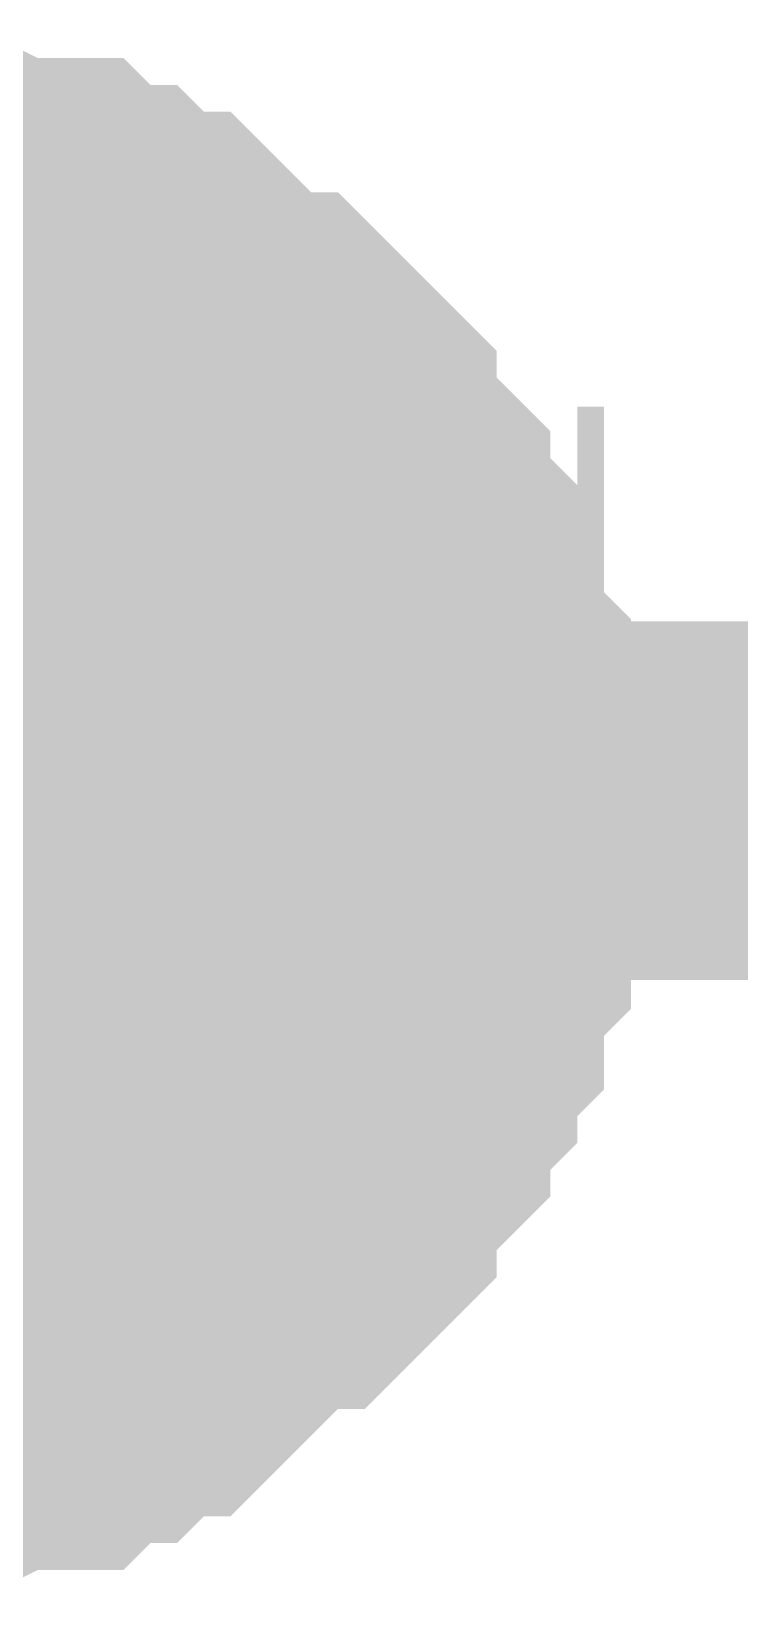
# Model space of a CAD drawing. Header units: inches. Extents: x 0 to 594, y 0 to 420.
# Drawn here: x 537.676 to 538.268, y 181.831 to 183.138 of the extents above; entities that cross this region are included whole.
import ezdxf

# ---------------------------------------------------------------- set-up
doc = ezdxf.new("R2010")
doc.units = ezdxf.units.IN
doc.layers.add('Sheet', color=255, linetype='Continuous')

msp = doc.modelspace()

# ---------------------------------------------------------------- linework, layer by layer
at = {"layer": 'Sheet'}
for points in [[(537.5118, 182.9885, 0.2997, 0.2997, 0), (537.5342, 182.9885, 0.2997, 0.2997, 0), (537.5566, 182.9885, 0.2997, 0.2997, 0), (537.579, 182.9885, 0.2997, 0.2997, 0), (537.6014, 182.9885, 0.2997, 0.2997, 0), (537.6462, 182.9661, 0.2997, 0.2997, 0), (537.6686, 182.9661, 0.2997, 0.2997, 0), (537.691, 182.9661, 0.2997, 0.2997, 0), (537.7133, 182.9437, 0.2997, 0.2997, 0), (537.7357, 182.9437, 0.2997, 0.2997, 0), (537.7581, 182.9213, 0.2997, 0.2997, 0), (537.7805, 182.9213, 0.2997, 0.2997, 0), (537.8029, 182.8989, 0.2997, 0.2997, 0), (537.8029, 182.8989, 0.2997, 0.2997, 0), (537.8253, 182.8765, 0.2997, 0.2997, 0), (537.8477, 182.8541, 0.2997, 0.2997, 0), (537.8701, 182.8541, 0.2997, 0.2997, 0), (537.8925, 182.8317, 0.2997, 0.2997, 0), (537.9149, 182.8093, 0.2997, 0.2997, 0), (537.9149, 182.7869, 0.2997, 0.2997, 0), (537.9373, 182.7645, 0.2997, 0.2997, 0), (537.9597, 182.7421, 0.2997, 0.2997, 0), (537.9597, 182.7197, 0.2997, 0.2997, 0), (537.9821, 182.6973, 0.2997, 0.2997, 0), (537.9821, 182.6749, 0.2997, 0.2997, 0), (538.0045, 182.6749, 0.2997, 0.2997, 0), (538.0045, 182.6301, 0.2997, 0.2997, 0), (538.0045, 182.6077, 0.2997, 0.2997, 0), (538.0269, 182.5853, 0.2997, 0.2997, 0), (538.0269, 182.5629, 0.2997, 0.2997, 0), (538.0269, 182.5405, 0.2997, 0.2997, 0), (538.0269, 182.5181, 0.2997, 0.2997, 0), (538.0269, 182.4957, 0.2997, 0.2997, 0)], [(537.5118, 182.9885, 0.2997, 0.2997, 0), (537.5342, 182.9885, 0.2997, 0.2997, 0), (537.5566, 182.9885, 0.2997, 0.2997, 0), (537.579, 182.9885, 0.2997, 0.2997, 0), (537.6014, 182.9885, 0.2997, 0.2997, 0), (537.6462, 182.9661, 0.2997, 0.2997, 0), (537.6686, 182.9661, 0.2997, 0.2997, 0), (537.691, 182.9661, 0.2997, 0.2997, 0), (537.7133, 182.9437, 0.2997, 0.2997, 0), (537.7357, 182.9437, 0.2997, 0.2997, 0), (537.7581, 182.9213, 0.2997, 0.2997, 0), (537.7805, 182.9213, 0.2997, 0.2997, 0), (537.8029, 182.8989, 0.2997, 0.2997, 0), (537.8029, 182.8989, 0.2997, 0.2997, 0), (537.8253, 182.8765, 0.2997, 0.2997, 0), (537.8477, 182.8541, 0.2997, 0.2997, 0), (537.8701, 182.8541, 0.2997, 0.2997, 0), (537.8925, 182.8317, 0.2997, 0.2997, 0), (537.9149, 182.8093, 0.2997, 0.2997, 0), (537.9149, 182.7869, 0.2997, 0.2997, 0), (537.9373, 182.7645, 0.2997, 0.2997, 0), (537.9597, 182.7421, 0.2997, 0.2997, 0), (537.9597, 182.7197, 0.2997, 0.2997, 0), (537.9821, 182.6973, 0.2997, 0.2997, 0), (537.9821, 182.6749, 0.2997, 0.2997, 0), (538.0045, 182.6749, 0.2997, 0.2997, 0), (538.0045, 182.6301, 0.2997, 0.2997, 0), (538.0045, 182.6077, 0.2997, 0.2997, 0), (538.0269, 182.5853, 0.2997, 0.2997, 0), (538.0269, 182.5629, 0.2997, 0.2997, 0), (538.0269, 182.5405, 0.2997, 0.2997, 0), (538.0269, 182.5181, 0.2997, 0.2997, 0), (538.0269, 182.4957, 0.2997, 0.2997, 0)], [(537.5118, 182.9885, 0.2997, 0.2997, 0), (537.5342, 182.9885, 0.2997, 0.2997, 0), (537.5566, 182.9885, 0.2997, 0.2997, 0), (537.579, 182.9885, 0.2997, 0.2997, 0), (537.6014, 182.9885, 0.2997, 0.2997, 0), (537.6462, 182.9661, 0.2997, 0.2997, 0), (537.6686, 182.9661, 0.2997, 0.2997, 0), (537.691, 182.9661, 0.2997, 0.2997, 0), (537.7133, 182.9437, 0.2997, 0.2997, 0), (537.7357, 182.9437, 0.2997, 0.2997, 0), (537.7581, 182.9213, 0.2997, 0.2997, 0), (537.7805, 182.9213, 0.2997, 0.2997, 0), (537.8029, 182.8989, 0.2997, 0.2997, 0), (537.8029, 182.8989, 0.2997, 0.2997, 0), (537.8253, 182.8765, 0.2997, 0.2997, 0), (537.8477, 182.8541, 0.2997, 0.2997, 0), (537.8701, 182.8541, 0.2997, 0.2997, 0), (537.8925, 182.8317, 0.2997, 0.2997, 0), (537.9149, 182.8093, 0.2997, 0.2997, 0), (537.9149, 182.7869, 0.2997, 0.2997, 0), (537.9373, 182.7645, 0.2997, 0.2997, 0), (537.9597, 182.7421, 0.2997, 0.2997, 0), (537.9597, 182.7197, 0.2997, 0.2997, 0), (537.9821, 182.6973, 0.2997, 0.2997, 0), (537.9821, 182.6749, 0.2997, 0.2997, 0), (538.0045, 182.6749, 0.2997, 0.2997, 0), (538.0045, 182.6301, 0.2997, 0.2997, 0), (538.0045, 182.6077, 0.2997, 0.2997, 0), (538.0269, 182.5853, 0.2997, 0.2997, 0), (538.0269, 182.5629, 0.2997, 0.2997, 0), (538.0269, 182.5405, 0.2997, 0.2997, 0), (538.0269, 182.5181, 0.2997, 0.2997, 0), (538.0269, 182.4957, 0.2997, 0.2997, 0)], [(537.5118, 182.9885, 0.2997, 0.2997, 0), (537.5342, 182.9885, 0.2997, 0.2997, 0), (537.5566, 182.9885, 0.2997, 0.2997, 0), (537.579, 182.9885, 0.2997, 0.2997, 0), (537.6014, 182.9885, 0.2997, 0.2997, 0), (537.6462, 182.9661, 0.2997, 0.2997, 0), (537.6686, 182.9661, 0.2997, 0.2997, 0), (537.691, 182.9661, 0.2997, 0.2997, 0), (537.7133, 182.9437, 0.2997, 0.2997, 0), (537.7357, 182.9437, 0.2997, 0.2997, 0), (537.7581, 182.9213, 0.2997, 0.2997, 0), (537.7805, 182.9213, 0.2997, 0.2997, 0), (537.8029, 182.8989, 0.2997, 0.2997, 0), (537.8029, 182.8989, 0.2997, 0.2997, 0), (537.8253, 182.8765, 0.2997, 0.2997, 0), (537.8477, 182.8541, 0.2997, 0.2997, 0), (537.8701, 182.8541, 0.2997, 0.2997, 0), (537.8925, 182.8317, 0.2997, 0.2997, 0), (537.9149, 182.8093, 0.2997, 0.2997, 0), (537.9149, 182.7869, 0.2997, 0.2997, 0), (537.9373, 182.7645, 0.2997, 0.2997, 0), (537.9597, 182.7421, 0.2997, 0.2997, 0), (537.9597, 182.7197, 0.2997, 0.2997, 0), (537.9821, 182.6973, 0.2997, 0.2997, 0), (537.9821, 182.6749, 0.2997, 0.2997, 0), (538.0045, 182.6749, 0.2997, 0.2997, 0), (538.0045, 182.6301, 0.2997, 0.2997, 0), (538.0045, 182.6077, 0.2997, 0.2997, 0), (538.0269, 182.5853, 0.2997, 0.2997, 0), (538.0269, 182.5629, 0.2997, 0.2997, 0), (538.0269, 182.5405, 0.2997, 0.2997, 0), (538.0269, 182.5181, 0.2997, 0.2997, 0), (538.0269, 182.4957, 0.2997, 0.2997, 0)], [(537.5118, 182.9885, 0.2997, 0.2997, 0), (537.5342, 182.9885, 0.2997, 0.2997, 0), (537.5566, 182.9885, 0.2997, 0.2997, 0), (537.579, 182.9885, 0.2997, 0.2997, 0), (537.6014, 182.9885, 0.2997, 0.2997, 0), (537.6462, 182.9661, 0.2997, 0.2997, 0), (537.6686, 182.9661, 0.2997, 0.2997, 0), (537.691, 182.9661, 0.2997, 0.2997, 0), (537.7133, 182.9437, 0.2997, 0.2997, 0), (537.7357, 182.9437, 0.2997, 0.2997, 0), (537.7581, 182.9213, 0.2997, 0.2997, 0), (537.7805, 182.9213, 0.2997, 0.2997, 0), (537.8029, 182.8989, 0.2997, 0.2997, 0), (537.8029, 182.8989, 0.2997, 0.2997, 0), (537.8253, 182.8765, 0.2997, 0.2997, 0), (537.8477, 182.8541, 0.2997, 0.2997, 0), (537.8701, 182.8541, 0.2997, 0.2997, 0), (537.8925, 182.8317, 0.2997, 0.2997, 0), (537.9149, 182.8093, 0.2997, 0.2997, 0), (537.9149, 182.7869, 0.2997, 0.2997, 0), (537.9373, 182.7645, 0.2997, 0.2997, 0), (537.9597, 182.7421, 0.2997, 0.2997, 0), (537.9597, 182.7197, 0.2997, 0.2997, 0), (537.9821, 182.6973, 0.2997, 0.2997, 0), (537.9821, 182.6749, 0.2997, 0.2997, 0), (538.0045, 182.6749, 0.2997, 0.2997, 0), (538.0045, 182.6301, 0.2997, 0.2997, 0), (538.0045, 182.6077, 0.2997, 0.2997, 0), (538.0269, 182.5853, 0.2997, 0.2997, 0), (538.0269, 182.5629, 0.2997, 0.2997, 0), (538.0269, 182.5405, 0.2997, 0.2997, 0), (538.0269, 182.5181, 0.2997, 0.2997, 0), (538.0269, 182.4957, 0.2997, 0.2997, 0)], [(537.6014, 182.9885, 0.0991, 0.0991, 0), (537.6462, 182.9661, 0.0991, 0.0991, 0), (537.6686, 182.9661, 0.0991, 0.0991, 0), (537.691, 182.9661, 0.0991, 0.0991, 0), (537.7133, 182.9437, 0.0991, 0.0991, 0), (537.7357, 182.9437, 0.0991, 0.0991, 0), (537.7581, 182.9213, 0.0991, 0.0991, 0), (537.7805, 182.9213, 0.0991, 0.0991, 0), (537.8029, 182.8989, 0.0991, 0.0991, 0), (537.8029, 182.8989, 0.0991, 0.0991, 0), (537.8253, 182.8765, 0.0991, 0.0991, 0), (537.8477, 182.8541, 0.0991, 0.0991, 0), (537.8701, 182.8541, 0.0991, 0.0991, 0), (537.8925, 182.8317, 0.0991, 0.0991, 0), (537.9149, 182.8093, 0.0991, 0.0991, 0), (537.9149, 182.7869, 0.0991, 0.0991, 0), (537.9373, 182.7645, 0.0991, 0.0991, 0), (537.9597, 182.7421, 0.0991, 0.0991, 0), (537.9597, 182.7197, 0.0991, 0.0991, 0), (537.9821, 182.6973, 0.0991, 0.0991, 0), (537.9821, 182.6749, 0.0991, 0.0991, 0), (538.0045, 182.6749, 0.0991, 0.0991, 0), (538.0045, 182.6301, 0.0991, 0.0991, 0), (538.0045, 182.6077, 0.0991, 0.0991, 0), (538.0269, 182.5853, 0.0991, 0.0991, 0), (538.0269, 182.5629, 0.0991, 0.0991, 0), (538.0269, 182.5405, 0.0991, 0.0991, 0), (538.0269, 182.5181, 0.0991, 0.0991, 0), (538.0269, 182.4957, 0.0991, 0.0991, 0)], [(537.6014, 182.9885, 0.0991, 0.0991, 0), (537.6462, 182.9661, 0.0991, 0.0991, 0), (537.6686, 182.9661, 0.0991, 0.0991, 0), (537.691, 182.9661, 0.0991, 0.0991, 0), (537.7133, 182.9437, 0.0991, 0.0991, 0), (537.7357, 182.9437, 0.0991, 0.0991, 0), (537.7581, 182.9213, 0.0991, 0.0991, 0), (537.7805, 182.9213, 0.0991, 0.0991, 0), (537.8029, 182.8989, 0.0991, 0.0991, 0), (537.8029, 182.8989, 0.0991, 0.0991, 0), (537.8253, 182.8765, 0.0991, 0.0991, 0), (537.8477, 182.8541, 0.0991, 0.0991, 0), (537.8701, 182.8541, 0.0991, 0.0991, 0), (537.8925, 182.8317, 0.0991, 0.0991, 0), (537.9149, 182.8093, 0.0991, 0.0991, 0), (537.9149, 182.7869, 0.0991, 0.0991, 0), (537.9373, 182.7645, 0.0991, 0.0991, 0), (537.9597, 182.7421, 0.0991, 0.0991, 0), (537.9597, 182.7197, 0.0991, 0.0991, 0), (537.9821, 182.6973, 0.0991, 0.0991, 0), (537.9821, 182.6749, 0.0991, 0.0991, 0), (538.0045, 182.6749, 0.0991, 0.0991, 0), (538.0045, 182.6301, 0.0991, 0.0991, 0), (538.0045, 182.6077, 0.0991, 0.0991, 0), (538.0269, 182.5853, 0.0991, 0.0991, 0), (538.0269, 182.5629, 0.0991, 0.0991, 0), (538.0269, 182.5405, 0.0991, 0.0991, 0), (538.0269, 182.5181, 0.0991, 0.0991, 0), (538.0269, 182.4957, 0.0991, 0.0991, 0)], [(537.6014, 182.9885, 0.0991, 0.0991, 0), (537.6462, 182.9661, 0.0991, 0.0991, 0), (537.6686, 182.9661, 0.0991, 0.0991, 0), (537.691, 182.9661, 0.0991, 0.0991, 0), (537.7133, 182.9437, 0.0991, 0.0991, 0), (537.7357, 182.9437, 0.0991, 0.0991, 0), (537.7581, 182.9213, 0.0991, 0.0991, 0), (537.7805, 182.9213, 0.0991, 0.0991, 0), (537.8029, 182.8989, 0.0991, 0.0991, 0), (537.8029, 182.8989, 0.0991, 0.0991, 0), (537.8253, 182.8765, 0.0991, 0.0991, 0), (537.8477, 182.8541, 0.0991, 0.0991, 0), (537.8701, 182.8541, 0.0991, 0.0991, 0), (537.8925, 182.8317, 0.0991, 0.0991, 0), (537.9149, 182.8093, 0.0991, 0.0991, 0), (537.9149, 182.7869, 0.0991, 0.0991, 0), (537.9373, 182.7645, 0.0991, 0.0991, 0), (537.9597, 182.7421, 0.0991, 0.0991, 0), (537.9597, 182.7197, 0.0991, 0.0991, 0), (537.9821, 182.6973, 0.0991, 0.0991, 0), (537.9821, 182.6749, 0.0991, 0.0991, 0), (538.0045, 182.6749, 0.0991, 0.0991, 0), (538.0045, 182.6301, 0.0991, 0.0991, 0), (538.0045, 182.6077, 0.0991, 0.0991, 0), (538.0269, 182.5853, 0.0991, 0.0991, 0), (538.0269, 182.5629, 0.0991, 0.0991, 0), (538.0269, 182.5405, 0.0991, 0.0991, 0), (538.0269, 182.5181, 0.0991, 0.0991, 0), (538.0269, 182.4957, 0.0991, 0.0991, 0)], [(537.6014, 182.9885, 0.0991, 0.0991, 0), (537.6462, 182.9661, 0.0991, 0.0991, 0), (537.6686, 182.9661, 0.0991, 0.0991, 0), (537.691, 182.9661, 0.0991, 0.0991, 0), (537.7133, 182.9437, 0.0991, 0.0991, 0), (537.7357, 182.9437, 0.0991, 0.0991, 0), (537.7581, 182.9213, 0.0991, 0.0991, 0), (537.7805, 182.9213, 0.0991, 0.0991, 0), (537.8029, 182.8989, 0.0991, 0.0991, 0), (537.8029, 182.8989, 0.0991, 0.0991, 0), (537.8253, 182.8765, 0.0991, 0.0991, 0), (537.8477, 182.8541, 0.0991, 0.0991, 0), (537.8701, 182.8541, 0.0991, 0.0991, 0), (537.8925, 182.8317, 0.0991, 0.0991, 0), (537.9149, 182.8093, 0.0991, 0.0991, 0), (537.9149, 182.7869, 0.0991, 0.0991, 0), (537.9373, 182.7645, 0.0991, 0.0991, 0), (537.9597, 182.7421, 0.0991, 0.0991, 0), (537.9597, 182.7197, 0.0991, 0.0991, 0), (537.9821, 182.6973, 0.0991, 0.0991, 0), (537.9821, 182.6749, 0.0991, 0.0991, 0), (538.0045, 182.6749, 0.0991, 0.0991, 0), (538.0045, 182.6301, 0.0991, 0.0991, 0), (538.0045, 182.6077, 0.0991, 0.0991, 0), (538.0269, 182.5853, 0.0991, 0.0991, 0), (538.0269, 182.5629, 0.0991, 0.0991, 0), (538.0269, 182.5405, 0.0991, 0.0991, 0), (538.0269, 182.5181, 0.0991, 0.0991, 0), (538.0269, 182.4957, 0.0991, 0.0991, 0)], [(537.6014, 182.9885, 0.0991, 0.0991, 0), (537.6462, 182.9661, 0.0991, 0.0991, 0), (537.6686, 182.9661, 0.0991, 0.0991, 0), (537.691, 182.9661, 0.0991, 0.0991, 0), (537.7133, 182.9437, 0.0991, 0.0991, 0), (537.7357, 182.9437, 0.0991, 0.0991, 0), (537.7581, 182.9213, 0.0991, 0.0991, 0), (537.7805, 182.9213, 0.0991, 0.0991, 0), (537.8029, 182.8989, 0.0991, 0.0991, 0), (537.8029, 182.8989, 0.0991, 0.0991, 0), (537.8253, 182.8765, 0.0991, 0.0991, 0), (537.8477, 182.8541, 0.0991, 0.0991, 0), (537.8701, 182.8541, 0.0991, 0.0991, 0), (537.8925, 182.8317, 0.0991, 0.0991, 0), (537.9149, 182.8093, 0.0991, 0.0991, 0), (537.9149, 182.7869, 0.0991, 0.0991, 0), (537.9373, 182.7645, 0.0991, 0.0991, 0), (537.9597, 182.7421, 0.0991, 0.0991, 0), (537.9597, 182.7197, 0.0991, 0.0991, 0), (537.9821, 182.6973, 0.0991, 0.0991, 0), (537.9821, 182.6749, 0.0991, 0.0991, 0), (538.0045, 182.6749, 0.0991, 0.0991, 0), (538.0045, 182.6301, 0.0991, 0.0991, 0), (538.0045, 182.6077, 0.0991, 0.0991, 0), (538.0269, 182.5853, 0.0991, 0.0991, 0), (538.0269, 182.5629, 0.0991, 0.0991, 0), (538.0269, 182.5405, 0.0991, 0.0991, 0), (538.0269, 182.5181, 0.0991, 0.0991, 0), (538.0269, 182.4957, 0.0991, 0.0991, 0)], [(530.0084, 182.4957, 0.2997, 0.2997, 0), (537.5118, 182.4957, 0.2997, 0.2997, 0), (550.01, 182.4957, 0.2997, 0.2997, 0), (562.5081, 182.4957, 0.2997, 0.2997, 0)], [(538.0269, 182.4957, 0.2997, 0.2997, 0), (538.0269, 182.4733, 0.2997, 0.2997, 0), (538.0269, 182.4509, 0.2997, 0.2997, 0), (538.0269, 182.4061, 0.2997, 0.2997, 0), (538.0269, 182.3837, 0.2997, 0.2997, 0), (538.0045, 182.3613, 0.2997, 0.2997, 0), (538.0045, 182.339, 0.2997, 0.2997, 0), (538.0045, 182.3166, 0.2997, 0.2997, 0), (537.9821, 182.2942, 0.2997, 0.2997, 0), (537.9821, 182.2718, 0.2997, 0.2997, 0), (537.9597, 182.2494, 0.2997, 0.2997, 0), (537.9597, 182.227, 0.2997, 0.2997, 0), (537.9373, 182.2046, 0.2997, 0.2997, 0), (537.9149, 182.1822, 0.2997, 0.2997, 0), (537.9149, 182.1598, 0.2997, 0.2997, 0), (537.8925, 182.1374, 0.2997, 0.2997, 0), (537.8701, 182.1374, 0.2997, 0.2997, 0), (537.8477, 182.115, 0.2997, 0.2997, 0), (537.8253, 182.0926, 0.2997, 0.2997, 0), (537.8029, 182.0702, 0.2997, 0.2997, 0), (537.8029, 182.0702, 0.2997, 0.2997, 0), (537.7805, 182.0478, 0.2997, 0.2997, 0), (537.7581, 182.0478, 0.2997, 0.2997, 0), (537.7357, 182.0254, 0.2997, 0.2997, 0), (537.7133, 182.0254, 0.2997, 0.2997, 0), (537.691, 182.003, 0.2997, 0.2997, 0), (537.6686, 182.003, 0.2997, 0.2997, 0), (537.6462, 182.003, 0.2997, 0.2997, 0), (537.6014, 181.9806, 0.2997, 0.2997, 0), (537.579, 181.9806, 0.2997, 0.2997, 0), (537.5566, 181.9806, 0.2997, 0.2997, 0), (537.5342, 181.9806, 0.2997, 0.2997, 0), (537.5118, 181.9806, 0.2997, 0.2997, 0)], [(538.0269, 182.4957, 0.2997, 0.2997, 0), (538.0269, 182.4733, 0.2997, 0.2997, 0), (538.0269, 182.4509, 0.2997, 0.2997, 0), (538.0269, 182.4061, 0.2997, 0.2997, 0), (538.0269, 182.3837, 0.2997, 0.2997, 0), (538.0045, 182.3613, 0.2997, 0.2997, 0), (538.0045, 182.339, 0.2997, 0.2997, 0), (538.0045, 182.3166, 0.2997, 0.2997, 0), (537.9821, 182.2942, 0.2997, 0.2997, 0), (537.9821, 182.2718, 0.2997, 0.2997, 0), (537.9597, 182.2494, 0.2997, 0.2997, 0), (537.9597, 182.227, 0.2997, 0.2997, 0), (537.9373, 182.2046, 0.2997, 0.2997, 0), (537.9149, 182.1822, 0.2997, 0.2997, 0), (537.9149, 182.1598, 0.2997, 0.2997, 0), (537.8925, 182.1374, 0.2997, 0.2997, 0), (537.8701, 182.1374, 0.2997, 0.2997, 0), (537.8477, 182.115, 0.2997, 0.2997, 0), (537.8253, 182.0926, 0.2997, 0.2997, 0), (537.8029, 182.0702, 0.2997, 0.2997, 0), (537.8029, 182.0702, 0.2997, 0.2997, 0), (537.7805, 182.0478, 0.2997, 0.2997, 0), (537.7581, 182.0478, 0.2997, 0.2997, 0), (537.7357, 182.0254, 0.2997, 0.2997, 0), (537.7133, 182.0254, 0.2997, 0.2997, 0), (537.691, 182.003, 0.2997, 0.2997, 0), (537.6686, 182.003, 0.2997, 0.2997, 0), (537.6462, 182.003, 0.2997, 0.2997, 0), (537.6014, 181.9806, 0.2997, 0.2997, 0), (537.579, 181.9806, 0.2997, 0.2997, 0), (537.5566, 181.9806, 0.2997, 0.2997, 0), (537.5342, 181.9806, 0.2997, 0.2997, 0), (537.5118, 181.9806, 0.2997, 0.2997, 0)], [(538.0269, 182.4957, 0.2997, 0.2997, 0), (538.0269, 182.4733, 0.2997, 0.2997, 0), (538.0269, 182.4509, 0.2997, 0.2997, 0), (538.0269, 182.4061, 0.2997, 0.2997, 0), (538.0269, 182.3837, 0.2997, 0.2997, 0), (538.0045, 182.3613, 0.2997, 0.2997, 0), (538.0045, 182.339, 0.2997, 0.2997, 0), (538.0045, 182.3166, 0.2997, 0.2997, 0), (537.9821, 182.2942, 0.2997, 0.2997, 0), (537.9821, 182.2718, 0.2997, 0.2997, 0), (537.9597, 182.2494, 0.2997, 0.2997, 0), (537.9597, 182.227, 0.2997, 0.2997, 0), (537.9373, 182.2046, 0.2997, 0.2997, 0), (537.9149, 182.1822, 0.2997, 0.2997, 0), (537.9149, 182.1598, 0.2997, 0.2997, 0), (537.8925, 182.1374, 0.2997, 0.2997, 0), (537.8701, 182.1374, 0.2997, 0.2997, 0), (537.8477, 182.115, 0.2997, 0.2997, 0), (537.8253, 182.0926, 0.2997, 0.2997, 0), (537.8029, 182.0702, 0.2997, 0.2997, 0), (537.8029, 182.0702, 0.2997, 0.2997, 0), (537.7805, 182.0478, 0.2997, 0.2997, 0), (537.7581, 182.0478, 0.2997, 0.2997, 0), (537.7357, 182.0254, 0.2997, 0.2997, 0), (537.7133, 182.0254, 0.2997, 0.2997, 0), (537.691, 182.003, 0.2997, 0.2997, 0), (537.6686, 182.003, 0.2997, 0.2997, 0), (537.6462, 182.003, 0.2997, 0.2997, 0), (537.6014, 181.9806, 0.2997, 0.2997, 0), (537.579, 181.9806, 0.2997, 0.2997, 0), (537.5566, 181.9806, 0.2997, 0.2997, 0), (537.5342, 181.9806, 0.2997, 0.2997, 0), (537.5118, 181.9806, 0.2997, 0.2997, 0)], [(538.0269, 182.4957, 0.2997, 0.2997, 0), (538.0269, 182.4733, 0.2997, 0.2997, 0), (538.0269, 182.4509, 0.2997, 0.2997, 0), (538.0269, 182.4061, 0.2997, 0.2997, 0), (538.0269, 182.3837, 0.2997, 0.2997, 0), (538.0045, 182.3613, 0.2997, 0.2997, 0), (538.0045, 182.339, 0.2997, 0.2997, 0), (538.0045, 182.3166, 0.2997, 0.2997, 0), (537.9821, 182.2942, 0.2997, 0.2997, 0), (537.9821, 182.2718, 0.2997, 0.2997, 0), (537.9597, 182.2494, 0.2997, 0.2997, 0), (537.9597, 182.227, 0.2997, 0.2997, 0), (537.9373, 182.2046, 0.2997, 0.2997, 0), (537.9149, 182.1822, 0.2997, 0.2997, 0), (537.9149, 182.1598, 0.2997, 0.2997, 0), (537.8925, 182.1374, 0.2997, 0.2997, 0), (537.8701, 182.1374, 0.2997, 0.2997, 0), (537.8477, 182.115, 0.2997, 0.2997, 0), (537.8253, 182.0926, 0.2997, 0.2997, 0), (537.8029, 182.0702, 0.2997, 0.2997, 0), (537.8029, 182.0702, 0.2997, 0.2997, 0), (537.7805, 182.0478, 0.2997, 0.2997, 0), (537.7581, 182.0478, 0.2997, 0.2997, 0), (537.7357, 182.0254, 0.2997, 0.2997, 0), (537.7133, 182.0254, 0.2997, 0.2997, 0), (537.691, 182.003, 0.2997, 0.2997, 0), (537.6686, 182.003, 0.2997, 0.2997, 0), (537.6462, 182.003, 0.2997, 0.2997, 0), (537.6014, 181.9806, 0.2997, 0.2997, 0), (537.579, 181.9806, 0.2997, 0.2997, 0), (537.5566, 181.9806, 0.2997, 0.2997, 0), (537.5342, 181.9806, 0.2997, 0.2997, 0), (537.5118, 181.9806, 0.2997, 0.2997, 0)], [(538.0269, 182.4957, 0.2997, 0.2997, 0), (538.0269, 182.4733, 0.2997, 0.2997, 0), (538.0269, 182.4509, 0.2997, 0.2997, 0), (538.0269, 182.4061, 0.2997, 0.2997, 0), (538.0269, 182.3837, 0.2997, 0.2997, 0), (538.0045, 182.3613, 0.2997, 0.2997, 0), (538.0045, 182.339, 0.2997, 0.2997, 0), (538.0045, 182.3166, 0.2997, 0.2997, 0), (537.9821, 182.2942, 0.2997, 0.2997, 0), (537.9821, 182.2718, 0.2997, 0.2997, 0), (537.9597, 182.2494, 0.2997, 0.2997, 0), (537.9597, 182.227, 0.2997, 0.2997, 0), (537.9373, 182.2046, 0.2997, 0.2997, 0), (537.9149, 182.1822, 0.2997, 0.2997, 0), (537.9149, 182.1598, 0.2997, 0.2997, 0), (537.8925, 182.1374, 0.2997, 0.2997, 0), (537.8701, 182.1374, 0.2997, 0.2997, 0), (537.8477, 182.115, 0.2997, 0.2997, 0), (537.8253, 182.0926, 0.2997, 0.2997, 0), (537.8029, 182.0702, 0.2997, 0.2997, 0), (537.8029, 182.0702, 0.2997, 0.2997, 0), (537.7805, 182.0478, 0.2997, 0.2997, 0), (537.7581, 182.0478, 0.2997, 0.2997, 0), (537.7357, 182.0254, 0.2997, 0.2997, 0), (537.7133, 182.0254, 0.2997, 0.2997, 0), (537.691, 182.003, 0.2997, 0.2997, 0), (537.6686, 182.003, 0.2997, 0.2997, 0), (537.6462, 182.003, 0.2997, 0.2997, 0), (537.6014, 181.9806, 0.2997, 0.2997, 0), (537.579, 181.9806, 0.2997, 0.2997, 0), (537.5566, 181.9806, 0.2997, 0.2997, 0), (537.5342, 181.9806, 0.2997, 0.2997, 0), (537.5118, 181.9806, 0.2997, 0.2997, 0)], [(538.0269, 182.4957, 0.2997, 0.2997, 0), (538.0269, 182.4957, 0.2997, 0.2997, 0), (538.0269, 182.4957, 0.2997, 0.2997, 0), (538.0269, 182.4957, 0.2997, 0.2997, 0), (538.0269, 182.4957, 0.2997, 0.2997, 0), (538.0269, 182.4957, 0.2997, 0.2997, 0), (538.0269, 182.4957, 0.2997, 0.2997, 0), (538.0269, 182.4957, 0.2997, 0.2997, 0), (538.0269, 182.4957, 0.2997, 0.2997, 0), (538.0269, 182.4957, 0.2997, 0.2997, 0), (538.0269, 182.4957, 0.2997, 0.2997, 0), (538.0269, 182.4957, 0.2997, 0.2997, 0), (538.0269, 182.4957, 0.2997, 0.2997, 0), (538.0269, 182.4957, 0.2997, 0.2997, 0), (538.0269, 182.4957, 0.2997, 0.2997, 0), (538.0269, 182.4957, 0.2997, 0.2997, 0), (538.0269, 182.4957, 0.2997, 0.2997, 0), (538.0269, 182.4957, 0.2997, 0.2997, 0), (538.0269, 182.4957, 0.2997, 0.2997, 0), (538.0269, 182.4957, 0.2997, 0.2997, 0), (538.0269, 182.4957, 0.2997, 0.2997, 0), (538.0269, 182.4957, 0.2997, 0.2997, 0), (538.0269, 182.4957, 0.2997, 0.2997, 0), (538.0269, 182.4957, 0.2997, 0.2997, 0), (538.0269, 182.4957, 0.2997, 0.2997, 0), (538.0269, 182.4957, 0.2997, 0.2997, 0), (538.0269, 182.4957, 0.2997, 0.2997, 0), (538.0269, 182.4957, 0.2997, 0.2997, 0), (538.0269, 182.4957, 0.2997, 0.2997, 0), (538.0269, 182.4957, 0.2997, 0.2997, 0), (538.0269, 182.4957, 0.2997, 0.2997, 0), (538.0269, 182.4957, 0.2997, 0.2997, 0), (538.0269, 182.4957, 0.2997, 0.2997, 0)], [(538.0269, 182.4957, 0.2997, 0.2997, 0), (538.0269, 182.4957, 0.2997, 0.2997, 0)], [(538.0269, 182.4957, 0.2997, 0.2997, 0), (538.0269, 182.4957, 0.2997, 0.2997, 0), (538.0269, 182.4957, 0.2997, 0.2997, 0), (538.0269, 182.4957, 0.2997, 0.2997, 0), (538.0269, 182.4957, 0.2997, 0.2997, 0), (538.0269, 182.4957, 0.2997, 0.2997, 0), (538.0269, 182.4957, 0.2997, 0.2997, 0), (538.0269, 182.4957, 0.2997, 0.2997, 0), (538.0269, 182.4957, 0.2997, 0.2997, 0), (538.0269, 182.4957, 0.2997, 0.2997, 0), (538.0269, 182.4957, 0.2997, 0.2997, 0), (538.0269, 182.4957, 0.2997, 0.2997, 0), (538.0269, 182.4957, 0.2997, 0.2997, 0), (538.0269, 182.4957, 0.2997, 0.2997, 0), (538.0269, 182.4957, 0.2997, 0.2997, 0), (538.0269, 182.4957, 0.2997, 0.2997, 0), (538.0269, 182.4957, 0.2997, 0.2997, 0), (538.0269, 182.4957, 0.2997, 0.2997, 0), (538.0269, 182.4957, 0.2997, 0.2997, 0), (538.0269, 182.4957, 0.2997, 0.2997, 0), (538.0269, 182.4957, 0.2997, 0.2997, 0), (538.0269, 182.4957, 0.2997, 0.2997, 0), (538.0269, 182.4957, 0.2997, 0.2997, 0), (538.0269, 182.4957, 0.2997, 0.2997, 0), (538.0269, 182.4957, 0.2997, 0.2997, 0), (538.0269, 182.4957, 0.2997, 0.2997, 0), (538.0269, 182.4957, 0.2997, 0.2997, 0), (538.0269, 182.4957, 0.2997, 0.2997, 0), (538.0269, 182.4957, 0.2997, 0.2997, 0), (538.0269, 182.4957, 0.2997, 0.2997, 0), (538.0269, 182.4957, 0.2997, 0.2997, 0), (538.0269, 182.4957, 0.2997, 0.2997, 0), (538.0269, 182.4957, 0.2997, 0.2997, 0)], [(538.0269, 182.4957, 0.2997, 0.2997, 0), (538.0269, 182.4957, 0.2997, 0.2997, 0)], [(538.0269, 182.4957, 0.2997, 0.2997, 0), (538.0269, 182.4957, 0.2997, 0.2997, 0), (538.0269, 182.4957, 0.2997, 0.2997, 0), (538.0269, 182.4957, 0.2997, 0.2997, 0), (538.0269, 182.4957, 0.2997, 0.2997, 0), (538.0269, 182.4957, 0.2997, 0.2997, 0), (538.0269, 182.4957, 0.2997, 0.2997, 0), (538.0269, 182.4957, 0.2997, 0.2997, 0), (538.0269, 182.4957, 0.2997, 0.2997, 0), (538.0269, 182.4957, 0.2997, 0.2997, 0), (538.0269, 182.4957, 0.2997, 0.2997, 0), (538.0269, 182.4957, 0.2997, 0.2997, 0), (538.0269, 182.4957, 0.2997, 0.2997, 0), (538.0269, 182.4957, 0.2997, 0.2997, 0), (538.0269, 182.4957, 0.2997, 0.2997, 0), (538.0269, 182.4957, 0.2997, 0.2997, 0), (538.0269, 182.4957, 0.2997, 0.2997, 0), (538.0269, 182.4957, 0.2997, 0.2997, 0), (538.0269, 182.4957, 0.2997, 0.2997, 0), (538.0269, 182.4957, 0.2997, 0.2997, 0), (538.0269, 182.4957, 0.2997, 0.2997, 0), (538.0269, 182.4957, 0.2997, 0.2997, 0), (538.0269, 182.4957, 0.2997, 0.2997, 0), (538.0269, 182.4957, 0.2997, 0.2997, 0), (538.0269, 182.4957, 0.2997, 0.2997, 0), (538.0269, 182.4957, 0.2997, 0.2997, 0), (538.0269, 182.4957, 0.2997, 0.2997, 0), (538.0269, 182.4957, 0.2997, 0.2997, 0), (538.0269, 182.4957, 0.2997, 0.2997, 0), (538.0269, 182.4957, 0.2997, 0.2997, 0), (538.0269, 182.4957, 0.2997, 0.2997, 0), (538.0269, 182.4957, 0.2997, 0.2997, 0), (538.0269, 182.4957, 0.2997, 0.2997, 0)], [(538.0269, 182.4957, 0.2997, 0.2997, 0), (538.0269, 182.4957, 0.2997, 0.2997, 0)], [(538.0269, 182.4957, 0.2997, 0.2997, 0), (538.0269, 182.4957, 0.2997, 0.2997, 0), (538.0269, 182.4957, 0.2997, 0.2997, 0), (538.0269, 182.4957, 0.2997, 0.2997, 0), (538.0269, 182.4957, 0.2997, 0.2997, 0), (538.0269, 182.4957, 0.2997, 0.2997, 0), (538.0269, 182.4957, 0.2997, 0.2997, 0), (538.0269, 182.4957, 0.2997, 0.2997, 0), (538.0269, 182.4957, 0.2997, 0.2997, 0), (538.0269, 182.4957, 0.2997, 0.2997, 0), (538.0269, 182.4957, 0.2997, 0.2997, 0), (538.0269, 182.4957, 0.2997, 0.2997, 0), (538.0269, 182.4957, 0.2997, 0.2997, 0), (538.0269, 182.4957, 0.2997, 0.2997, 0), (538.0269, 182.4957, 0.2997, 0.2997, 0), (538.0269, 182.4957, 0.2997, 0.2997, 0), (538.0269, 182.4957, 0.2997, 0.2997, 0), (538.0269, 182.4957, 0.2997, 0.2997, 0), (538.0269, 182.4957, 0.2997, 0.2997, 0), (538.0269, 182.4957, 0.2997, 0.2997, 0), (538.0269, 182.4957, 0.2997, 0.2997, 0), (538.0269, 182.4957, 0.2997, 0.2997, 0), (538.0269, 182.4957, 0.2997, 0.2997, 0), (538.0269, 182.4957, 0.2997, 0.2997, 0), (538.0269, 182.4957, 0.2997, 0.2997, 0), (538.0269, 182.4957, 0.2997, 0.2997, 0), (538.0269, 182.4957, 0.2997, 0.2997, 0), (538.0269, 182.4957, 0.2997, 0.2997, 0), (538.0269, 182.4957, 0.2997, 0.2997, 0), (538.0269, 182.4957, 0.2997, 0.2997, 0), (538.0269, 182.4957, 0.2997, 0.2997, 0), (538.0269, 182.4957, 0.2997, 0.2997, 0), (538.0269, 182.4957, 0.2997, 0.2997, 0)], [(538.0269, 182.4957, 0.2997, 0.2997, 0), (538.0269, 182.4957, 0.2997, 0.2997, 0)], [(538.0269, 182.4957, 0.2997, 0.2997, 0), (538.0269, 182.4957, 0.2997, 0.2997, 0), (538.0269, 182.4957, 0.2997, 0.2997, 0), (538.0269, 182.4957, 0.2997, 0.2997, 0), (538.0269, 182.4957, 0.2997, 0.2997, 0), (538.0269, 182.4957, 0.2997, 0.2997, 0), (538.0269, 182.4957, 0.2997, 0.2997, 0), (538.0269, 182.4957, 0.2997, 0.2997, 0), (538.0269, 182.4957, 0.2997, 0.2997, 0), (538.0269, 182.4957, 0.2997, 0.2997, 0), (538.0269, 182.4957, 0.2997, 0.2997, 0), (538.0269, 182.4957, 0.2997, 0.2997, 0), (538.0269, 182.4957, 0.2997, 0.2997, 0), (538.0269, 182.4957, 0.2997, 0.2997, 0), (538.0269, 182.4957, 0.2997, 0.2997, 0), (538.0269, 182.4957, 0.2997, 0.2997, 0), (538.0269, 182.4957, 0.2997, 0.2997, 0), (538.0269, 182.4957, 0.2997, 0.2997, 0), (538.0269, 182.4957, 0.2997, 0.2997, 0), (538.0269, 182.4957, 0.2997, 0.2997, 0), (538.0269, 182.4957, 0.2997, 0.2997, 0), (538.0269, 182.4957, 0.2997, 0.2997, 0), (538.0269, 182.4957, 0.2997, 0.2997, 0), (538.0269, 182.4957, 0.2997, 0.2997, 0), (538.0269, 182.4957, 0.2997, 0.2997, 0), (538.0269, 182.4957, 0.2997, 0.2997, 0), (538.0269, 182.4957, 0.2997, 0.2997, 0), (538.0269, 182.4957, 0.2997, 0.2997, 0), (538.0269, 182.4957, 0.2997, 0.2997, 0), (538.0269, 182.4957, 0.2997, 0.2997, 0), (538.0269, 182.4957, 0.2997, 0.2997, 0), (538.0269, 182.4957, 0.2997, 0.2997, 0), (538.0269, 182.4957, 0.2997, 0.2997, 0)], [(538.0269, 182.4957, 0.2997, 0.2997, 0), (538.0269, 182.4957, 0.2997, 0.2997, 0)], [(538.0269, 182.4957, 0.0991, 0.0991, 0), (538.0269, 182.4733, 0.0991, 0.0991, 0), (538.0269, 182.4509, 0.0991, 0.0991, 0), (538.0269, 182.4061, 0.0991, 0.0991, 0), (538.0269, 182.3837, 0.0991, 0.0991, 0), (538.0045, 182.3613, 0.0991, 0.0991, 0), (538.0045, 182.339, 0.0991, 0.0991, 0), (538.0045, 182.3166, 0.0991, 0.0991, 0), (537.9821, 182.2942, 0.0991, 0.0991, 0), (537.9821, 182.2718, 0.0991, 0.0991, 0), (537.9597, 182.2494, 0.0991, 0.0991, 0), (537.9597, 182.227, 0.0991, 0.0991, 0), (537.9373, 182.2046, 0.0991, 0.0991, 0), (537.9149, 182.1822, 0.0991, 0.0991, 0), (537.9149, 182.1598, 0.0991, 0.0991, 0), (537.8925, 182.1374, 0.0991, 0.0991, 0), (537.8701, 182.1374, 0.0991, 0.0991, 0), (537.8477, 182.115, 0.0991, 0.0991, 0), (537.8253, 182.0926, 0.0991, 0.0991, 0), (537.8029, 182.0702, 0.0991, 0.0991, 0), (537.8029, 182.0702, 0.0991, 0.0991, 0), (537.7805, 182.0478, 0.0991, 0.0991, 0), (537.7581, 182.0478, 0.0991, 0.0991, 0), (537.7357, 182.0254, 0.0991, 0.0991, 0), (537.7133, 182.0254, 0.0991, 0.0991, 0), (537.691, 182.003, 0.0991, 0.0991, 0), (537.6686, 182.003, 0.0991, 0.0991, 0), (537.6462, 182.003, 0.0991, 0.0991, 0), (537.6014, 181.9806, 0.0991, 0.0991, 0)], [(538.0269, 182.4957, 0.0991, 0.0991, 0), (538.0269, 182.4733, 0.0991, 0.0991, 0), (538.0269, 182.4509, 0.0991, 0.0991, 0), (538.0269, 182.4061, 0.0991, 0.0991, 0), (538.0269, 182.3837, 0.0991, 0.0991, 0), (538.0045, 182.3613, 0.0991, 0.0991, 0), (538.0045, 182.339, 0.0991, 0.0991, 0), (538.0045, 182.3166, 0.0991, 0.0991, 0), (537.9821, 182.2942, 0.0991, 0.0991, 0), (537.9821, 182.2718, 0.0991, 0.0991, 0), (537.9597, 182.2494, 0.0991, 0.0991, 0), (537.9597, 182.227, 0.0991, 0.0991, 0), (537.9373, 182.2046, 0.0991, 0.0991, 0), (537.9149, 182.1822, 0.0991, 0.0991, 0), (537.9149, 182.1598, 0.0991, 0.0991, 0), (537.8925, 182.1374, 0.0991, 0.0991, 0), (537.8701, 182.1374, 0.0991, 0.0991, 0), (537.8477, 182.115, 0.0991, 0.0991, 0), (537.8253, 182.0926, 0.0991, 0.0991, 0), (537.8029, 182.0702, 0.0991, 0.0991, 0), (537.8029, 182.0702, 0.0991, 0.0991, 0), (537.7805, 182.0478, 0.0991, 0.0991, 0), (537.7581, 182.0478, 0.0991, 0.0991, 0), (537.7357, 182.0254, 0.0991, 0.0991, 0), (537.7133, 182.0254, 0.0991, 0.0991, 0), (537.691, 182.003, 0.0991, 0.0991, 0), (537.6686, 182.003, 0.0991, 0.0991, 0), (537.6462, 182.003, 0.0991, 0.0991, 0), (537.6014, 181.9806, 0.0991, 0.0991, 0)], [(538.0269, 182.4957, 0.0991, 0.0991, 0), (538.0269, 182.4733, 0.0991, 0.0991, 0), (538.0269, 182.4509, 0.0991, 0.0991, 0), (538.0269, 182.4061, 0.0991, 0.0991, 0), (538.0269, 182.3837, 0.0991, 0.0991, 0), (538.0045, 182.3613, 0.0991, 0.0991, 0), (538.0045, 182.339, 0.0991, 0.0991, 0), (538.0045, 182.3166, 0.0991, 0.0991, 0), (537.9821, 182.2942, 0.0991, 0.0991, 0), (537.9821, 182.2718, 0.0991, 0.0991, 0), (537.9597, 182.2494, 0.0991, 0.0991, 0), (537.9597, 182.227, 0.0991, 0.0991, 0), (537.9373, 182.2046, 0.0991, 0.0991, 0), (537.9149, 182.1822, 0.0991, 0.0991, 0), (537.9149, 182.1598, 0.0991, 0.0991, 0), (537.8925, 182.1374, 0.0991, 0.0991, 0), (537.8701, 182.1374, 0.0991, 0.0991, 0), (537.8477, 182.115, 0.0991, 0.0991, 0), (537.8253, 182.0926, 0.0991, 0.0991, 0), (537.8029, 182.0702, 0.0991, 0.0991, 0), (537.8029, 182.0702, 0.0991, 0.0991, 0), (537.7805, 182.0478, 0.0991, 0.0991, 0), (537.7581, 182.0478, 0.0991, 0.0991, 0), (537.7357, 182.0254, 0.0991, 0.0991, 0), (537.7133, 182.0254, 0.0991, 0.0991, 0), (537.691, 182.003, 0.0991, 0.0991, 0), (537.6686, 182.003, 0.0991, 0.0991, 0), (537.6462, 182.003, 0.0991, 0.0991, 0), (537.6014, 181.9806, 0.0991, 0.0991, 0)], [(538.0269, 182.4957, 0.0991, 0.0991, 0), (538.0269, 182.4733, 0.0991, 0.0991, 0), (538.0269, 182.4509, 0.0991, 0.0991, 0), (538.0269, 182.4061, 0.0991, 0.0991, 0), (538.0269, 182.3837, 0.0991, 0.0991, 0), (538.0045, 182.3613, 0.0991, 0.0991, 0), (538.0045, 182.339, 0.0991, 0.0991, 0), (538.0045, 182.3166, 0.0991, 0.0991, 0), (537.9821, 182.2942, 0.0991, 0.0991, 0), (537.9821, 182.2718, 0.0991, 0.0991, 0), (537.9597, 182.2494, 0.0991, 0.0991, 0), (537.9597, 182.227, 0.0991, 0.0991, 0), (537.9373, 182.2046, 0.0991, 0.0991, 0), (537.9149, 182.1822, 0.0991, 0.0991, 0), (537.9149, 182.1598, 0.0991, 0.0991, 0), (537.8925, 182.1374, 0.0991, 0.0991, 0), (537.8701, 182.1374, 0.0991, 0.0991, 0), (537.8477, 182.115, 0.0991, 0.0991, 0), (537.8253, 182.0926, 0.0991, 0.0991, 0), (537.8029, 182.0702, 0.0991, 0.0991, 0), (537.8029, 182.0702, 0.0991, 0.0991, 0), (537.7805, 182.0478, 0.0991, 0.0991, 0), (537.7581, 182.0478, 0.0991, 0.0991, 0), (537.7357, 182.0254, 0.0991, 0.0991, 0), (537.7133, 182.0254, 0.0991, 0.0991, 0), (537.691, 182.003, 0.0991, 0.0991, 0), (537.6686, 182.003, 0.0991, 0.0991, 0), (537.6462, 182.003, 0.0991, 0.0991, 0), (537.6014, 181.9806, 0.0991, 0.0991, 0)], [(538.0269, 182.4957, 0.0991, 0.0991, 0), (538.0269, 182.4733, 0.0991, 0.0991, 0), (538.0269, 182.4509, 0.0991, 0.0991, 0), (538.0269, 182.4061, 0.0991, 0.0991, 0), (538.0269, 182.3837, 0.0991, 0.0991, 0), (538.0045, 182.3613, 0.0991, 0.0991, 0), (538.0045, 182.339, 0.0991, 0.0991, 0), (538.0045, 182.3166, 0.0991, 0.0991, 0), (537.9821, 182.2942, 0.0991, 0.0991, 0), (537.9821, 182.2718, 0.0991, 0.0991, 0), (537.9597, 182.2494, 0.0991, 0.0991, 0), (537.9597, 182.227, 0.0991, 0.0991, 0), (537.9373, 182.2046, 0.0991, 0.0991, 0), (537.9149, 182.1822, 0.0991, 0.0991, 0), (537.9149, 182.1598, 0.0991, 0.0991, 0), (537.8925, 182.1374, 0.0991, 0.0991, 0), (537.8701, 182.1374, 0.0991, 0.0991, 0), (537.8477, 182.115, 0.0991, 0.0991, 0), (537.8253, 182.0926, 0.0991, 0.0991, 0), (537.8029, 182.0702, 0.0991, 0.0991, 0), (537.8029, 182.0702, 0.0991, 0.0991, 0), (537.7805, 182.0478, 0.0991, 0.0991, 0), (537.7581, 182.0478, 0.0991, 0.0991, 0), (537.7357, 182.0254, 0.0991, 0.0991, 0), (537.7133, 182.0254, 0.0991, 0.0991, 0), (537.691, 182.003, 0.0991, 0.0991, 0), (537.6686, 182.003, 0.0991, 0.0991, 0), (537.6462, 182.003, 0.0991, 0.0991, 0), (537.6014, 181.9806, 0.0991, 0.0991, 0)], [(538.0269, 182.4957, 0.0991, 0.0991, 0), (538.0269, 182.4957, 0.0991, 0.0991, 0), (538.0269, 182.4957, 0.0991, 0.0991, 0), (538.0269, 182.4957, 0.0991, 0.0991, 0), (538.0269, 182.4957, 0.0991, 0.0991, 0), (538.0269, 182.4957, 0.0991, 0.0991, 0), (538.0269, 182.4957, 0.0991, 0.0991, 0), (538.0269, 182.4957, 0.0991, 0.0991, 0), (538.0269, 182.4957, 0.0991, 0.0991, 0), (538.0269, 182.4957, 0.0991, 0.0991, 0), (538.0269, 182.4957, 0.0991, 0.0991, 0), (538.0269, 182.4957, 0.0991, 0.0991, 0), (538.0269, 182.4957, 0.0991, 0.0991, 0), (538.0269, 182.4957, 0.0991, 0.0991, 0), (538.0269, 182.4957, 0.0991, 0.0991, 0), (538.0269, 182.4957, 0.0991, 0.0991, 0), (538.0269, 182.4957, 0.0991, 0.0991, 0), (538.0269, 182.4957, 0.0991, 0.0991, 0), (538.0269, 182.4957, 0.0991, 0.0991, 0), (538.0269, 182.4957, 0.0991, 0.0991, 0), (538.0269, 182.4957, 0.0991, 0.0991, 0), (538.0269, 182.4957, 0.0991, 0.0991, 0), (538.0269, 182.4957, 0.0991, 0.0991, 0), (538.0269, 182.4957, 0.0991, 0.0991, 0), (538.0269, 182.4957, 0.0991, 0.0991, 0), (538.0269, 182.4957, 0.0991, 0.0991, 0), (538.0269, 182.4957, 0.0991, 0.0991, 0), (538.0269, 182.4957, 0.0991, 0.0991, 0), (538.0269, 182.4957, 0.0991, 0.0991, 0), (538.0269, 182.4957, 0.0991, 0.0991, 0), (538.0269, 182.4957, 0.0991, 0.0991, 0), (538.0269, 182.4957, 0.0991, 0.0991, 0), (538.0269, 182.4957, 0.0991, 0.0991, 0)], [(538.0269, 182.4957, 0.0991, 0.0991, 0), (538.0269, 182.4957, 0.0991, 0.0991, 0)], [(538.0269, 182.4957, 0.0991, 0.0991, 0), (538.0269, 182.4957, 0.0991, 0.0991, 0), (538.0269, 182.4957, 0.0991, 0.0991, 0), (538.0269, 182.4957, 0.0991, 0.0991, 0), (538.0269, 182.4957, 0.0991, 0.0991, 0), (538.0269, 182.4957, 0.0991, 0.0991, 0), (538.0269, 182.4957, 0.0991, 0.0991, 0), (538.0269, 182.4957, 0.0991, 0.0991, 0), (538.0269, 182.4957, 0.0991, 0.0991, 0), (538.0269, 182.4957, 0.0991, 0.0991, 0), (538.0269, 182.4957, 0.0991, 0.0991, 0), (538.0269, 182.4957, 0.0991, 0.0991, 0), (538.0269, 182.4957, 0.0991, 0.0991, 0), (538.0269, 182.4957, 0.0991, 0.0991, 0), (538.0269, 182.4957, 0.0991, 0.0991, 0), (538.0269, 182.4957, 0.0991, 0.0991, 0), (538.0269, 182.4957, 0.0991, 0.0991, 0), (538.0269, 182.4957, 0.0991, 0.0991, 0), (538.0269, 182.4957, 0.0991, 0.0991, 0), (538.0269, 182.4957, 0.0991, 0.0991, 0), (538.0269, 182.4957, 0.0991, 0.0991, 0), (538.0269, 182.4957, 0.0991, 0.0991, 0), (538.0269, 182.4957, 0.0991, 0.0991, 0), (538.0269, 182.4957, 0.0991, 0.0991, 0), (538.0269, 182.4957, 0.0991, 0.0991, 0), (538.0269, 182.4957, 0.0991, 0.0991, 0), (538.0269, 182.4957, 0.0991, 0.0991, 0), (538.0269, 182.4957, 0.0991, 0.0991, 0), (538.0269, 182.4957, 0.0991, 0.0991, 0), (538.0269, 182.4957, 0.0991, 0.0991, 0), (538.0269, 182.4957, 0.0991, 0.0991, 0), (538.0269, 182.4957, 0.0991, 0.0991, 0), (538.0269, 182.4957, 0.0991, 0.0991, 0)], [(538.0269, 182.4957, 0.0991, 0.0991, 0), (538.0269, 182.4957, 0.0991, 0.0991, 0)], [(538.0269, 182.4957, 0.0991, 0.0991, 0), (538.0269, 182.4957, 0.0991, 0.0991, 0), (538.0269, 182.4957, 0.0991, 0.0991, 0), (538.0269, 182.4957, 0.0991, 0.0991, 0), (538.0269, 182.4957, 0.0991, 0.0991, 0), (538.0269, 182.4957, 0.0991, 0.0991, 0), (538.0269, 182.4957, 0.0991, 0.0991, 0), (538.0269, 182.4957, 0.0991, 0.0991, 0), (538.0269, 182.4957, 0.0991, 0.0991, 0), (538.0269, 182.4957, 0.0991, 0.0991, 0), (538.0269, 182.4957, 0.0991, 0.0991, 0), (538.0269, 182.4957, 0.0991, 0.0991, 0), (538.0269, 182.4957, 0.0991, 0.0991, 0), (538.0269, 182.4957, 0.0991, 0.0991, 0), (538.0269, 182.4957, 0.0991, 0.0991, 0), (538.0269, 182.4957, 0.0991, 0.0991, 0), (538.0269, 182.4957, 0.0991, 0.0991, 0), (538.0269, 182.4957, 0.0991, 0.0991, 0), (538.0269, 182.4957, 0.0991, 0.0991, 0), (538.0269, 182.4957, 0.0991, 0.0991, 0), (538.0269, 182.4957, 0.0991, 0.0991, 0), (538.0269, 182.4957, 0.0991, 0.0991, 0), (538.0269, 182.4957, 0.0991, 0.0991, 0), (538.0269, 182.4957, 0.0991, 0.0991, 0), (538.0269, 182.4957, 0.0991, 0.0991, 0), (538.0269, 182.4957, 0.0991, 0.0991, 0), (538.0269, 182.4957, 0.0991, 0.0991, 0), (538.0269, 182.4957, 0.0991, 0.0991, 0), (538.0269, 182.4957, 0.0991, 0.0991, 0), (538.0269, 182.4957, 0.0991, 0.0991, 0), (538.0269, 182.4957, 0.0991, 0.0991, 0), (538.0269, 182.4957, 0.0991, 0.0991, 0), (538.0269, 182.4957, 0.0991, 0.0991, 0)], [(538.0269, 182.4957, 0.0991, 0.0991, 0), (538.0269, 182.4957, 0.0991, 0.0991, 0)], [(538.0269, 182.4957, 0.0991, 0.0991, 0), (538.0269, 182.4957, 0.0991, 0.0991, 0), (538.0269, 182.4957, 0.0991, 0.0991, 0), (538.0269, 182.4957, 0.0991, 0.0991, 0), (538.0269, 182.4957, 0.0991, 0.0991, 0), (538.0269, 182.4957, 0.0991, 0.0991, 0), (538.0269, 182.4957, 0.0991, 0.0991, 0), (538.0269, 182.4957, 0.0991, 0.0991, 0), (538.0269, 182.4957, 0.0991, 0.0991, 0), (538.0269, 182.4957, 0.0991, 0.0991, 0), (538.0269, 182.4957, 0.0991, 0.0991, 0), (538.0269, 182.4957, 0.0991, 0.0991, 0), (538.0269, 182.4957, 0.0991, 0.0991, 0), (538.0269, 182.4957, 0.0991, 0.0991, 0), (538.0269, 182.4957, 0.0991, 0.0991, 0), (538.0269, 182.4957, 0.0991, 0.0991, 0), (538.0269, 182.4957, 0.0991, 0.0991, 0), (538.0269, 182.4957, 0.0991, 0.0991, 0), (538.0269, 182.4957, 0.0991, 0.0991, 0), (538.0269, 182.4957, 0.0991, 0.0991, 0), (538.0269, 182.4957, 0.0991, 0.0991, 0), (538.0269, 182.4957, 0.0991, 0.0991, 0), (538.0269, 182.4957, 0.0991, 0.0991, 0), (538.0269, 182.4957, 0.0991, 0.0991, 0), (538.0269, 182.4957, 0.0991, 0.0991, 0), (538.0269, 182.4957, 0.0991, 0.0991, 0), (538.0269, 182.4957, 0.0991, 0.0991, 0), (538.0269, 182.4957, 0.0991, 0.0991, 0), (538.0269, 182.4957, 0.0991, 0.0991, 0), (538.0269, 182.4957, 0.0991, 0.0991, 0), (538.0269, 182.4957, 0.0991, 0.0991, 0), (538.0269, 182.4957, 0.0991, 0.0991, 0), (538.0269, 182.4957, 0.0991, 0.0991, 0)], [(538.0269, 182.4957, 0.0991, 0.0991, 0), (538.0269, 182.4957, 0.0991, 0.0991, 0)], [(538.0269, 182.4957, 0.0991, 0.0991, 0), (538.0269, 182.4957, 0.0991, 0.0991, 0), (538.0269, 182.4957, 0.0991, 0.0991, 0), (538.0269, 182.4957, 0.0991, 0.0991, 0), (538.0269, 182.4957, 0.0991, 0.0991, 0), (538.0269, 182.4957, 0.0991, 0.0991, 0), (538.0269, 182.4957, 0.0991, 0.0991, 0), (538.0269, 182.4957, 0.0991, 0.0991, 0), (538.0269, 182.4957, 0.0991, 0.0991, 0), (538.0269, 182.4957, 0.0991, 0.0991, 0), (538.0269, 182.4957, 0.0991, 0.0991, 0), (538.0269, 182.4957, 0.0991, 0.0991, 0), (538.0269, 182.4957, 0.0991, 0.0991, 0), (538.0269, 182.4957, 0.0991, 0.0991, 0), (538.0269, 182.4957, 0.0991, 0.0991, 0), (538.0269, 182.4957, 0.0991, 0.0991, 0), (538.0269, 182.4957, 0.0991, 0.0991, 0), (538.0269, 182.4957, 0.0991, 0.0991, 0), (538.0269, 182.4957, 0.0991, 0.0991, 0), (538.0269, 182.4957, 0.0991, 0.0991, 0), (538.0269, 182.4957, 0.0991, 0.0991, 0), (538.0269, 182.4957, 0.0991, 0.0991, 0), (538.0269, 182.4957, 0.0991, 0.0991, 0), (538.0269, 182.4957, 0.0991, 0.0991, 0), (538.0269, 182.4957, 0.0991, 0.0991, 0), (538.0269, 182.4957, 0.0991, 0.0991, 0), (538.0269, 182.4957, 0.0991, 0.0991, 0), (538.0269, 182.4957, 0.0991, 0.0991, 0), (538.0269, 182.4957, 0.0991, 0.0991, 0), (538.0269, 182.4957, 0.0991, 0.0991, 0), (538.0269, 182.4957, 0.0991, 0.0991, 0), (538.0269, 182.4957, 0.0991, 0.0991, 0), (538.0269, 182.4957, 0.0991, 0.0991, 0)], [(538.0269, 182.4957, 0.0991, 0.0991, 0), (538.0269, 182.4957, 0.0991, 0.0991, 0)]]:
    msp.add_lwpolyline(points, format="xyseb", dxfattribs=at)
msp.add_lwpolyline([(537.246, 182.5, 0.508, 0.508, 1), (537.754, 182.5, 0.508, 0.508, 1)], format="xyseb", close=True, dxfattribs=at)

doc.saveas('drawing.dxf')
